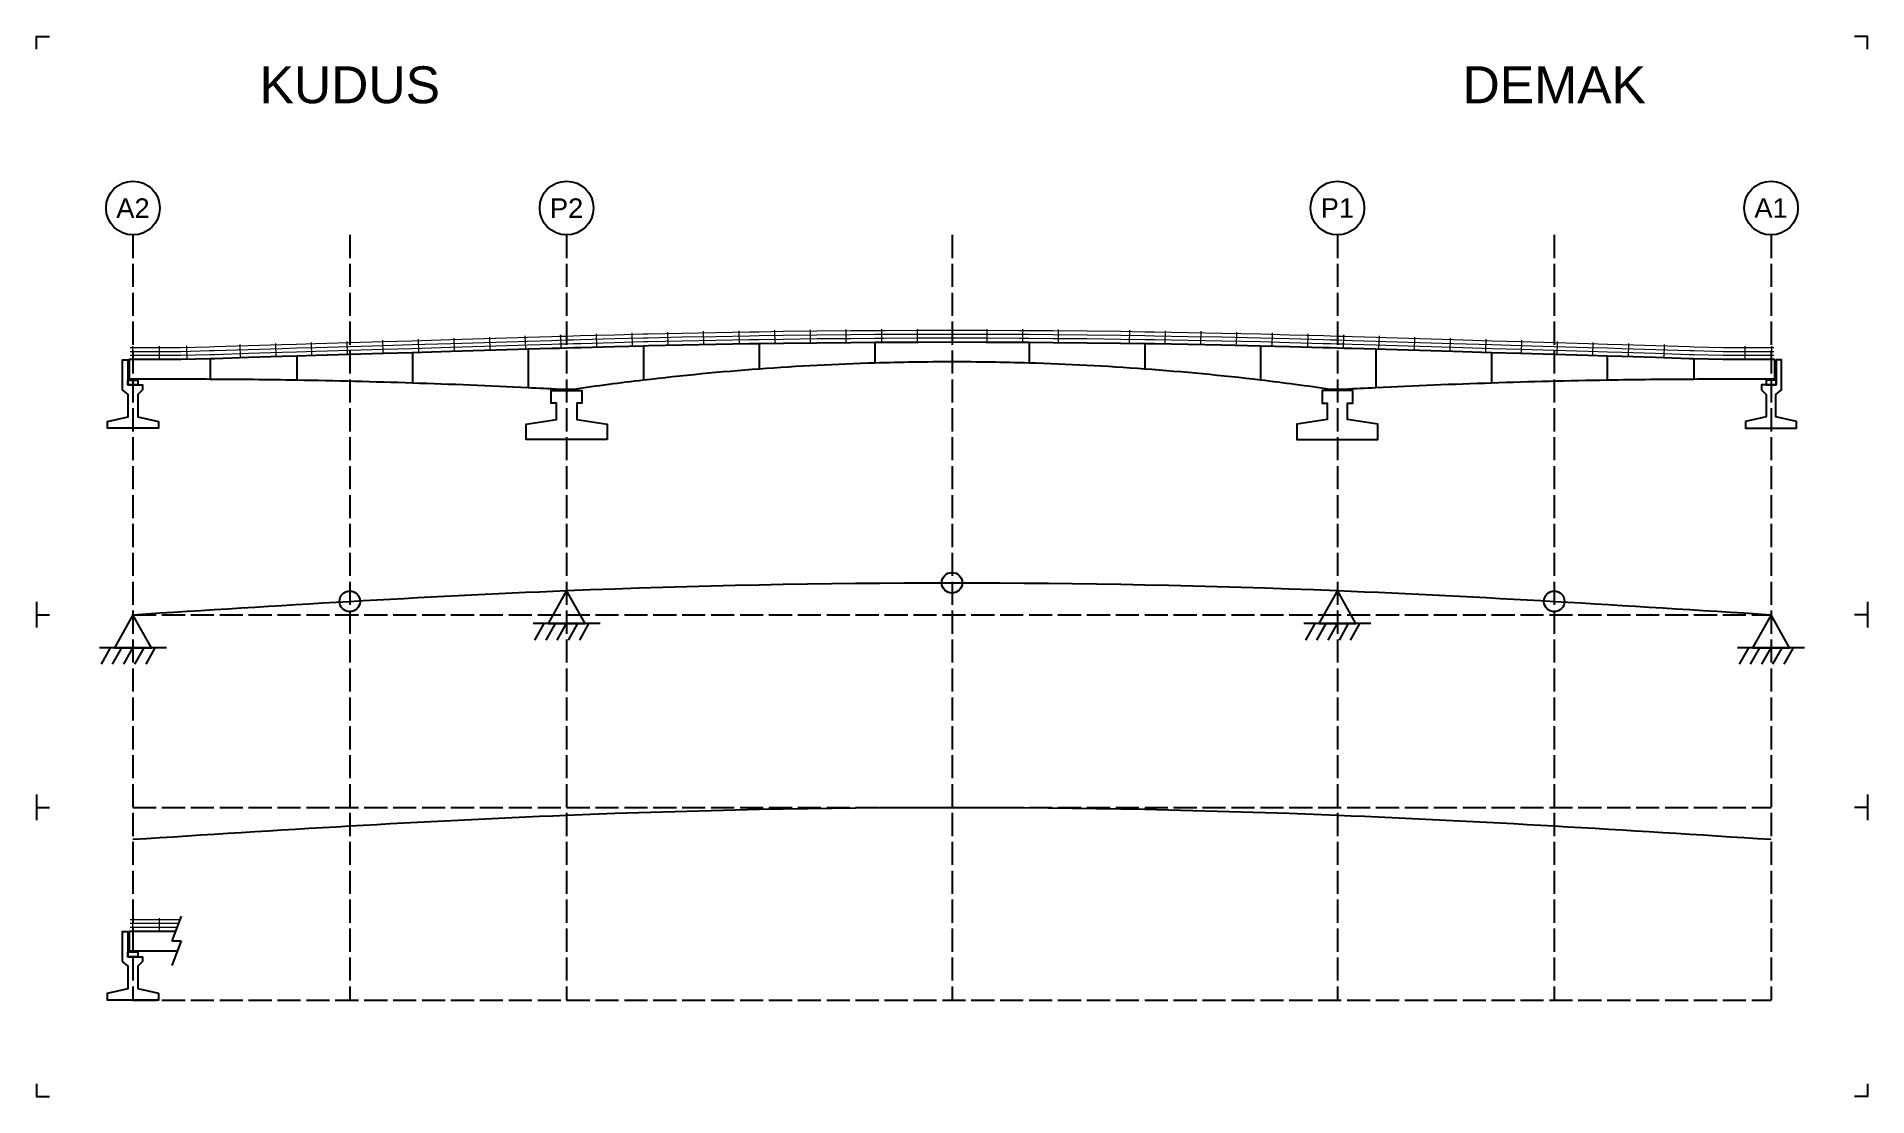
# Model space of a CAD drawing. Header units: inches. Extents: x 0 to 1900, y -1100 to 0.
import ezdxf
from ezdxf.enums import TextEntityAlignment as Align

# ---------------------------------------------------------------- set-up
doc = ezdxf.new("R2010")
doc.units = ezdxf.units.IN
doc.header["$LTSCALE"] = 2
doc.header["$MEASUREMENT"] = 0
doc.linetypes.add('ACAD_ISO02W100', pattern=[15, 12, -3])
for name, color, linetype in [('annotation', 5, 'Continuous'), ('construction_line', 6, 'ACAD_ISO02W100'), ('curve_dyn', 5, 'Continuous'), ('curve_ori', 1, 'Continuous'), ('dot_0', 5, 'Continuous'), ('dot_1', 5, 'Continuous'), ('dot_2', 5, 'Continuous'), ('girder', 1, 'Continuous'), ('marker', 8, 'Continuous'), ('pondasi_A1', 1, 'Continuous'), ('pondasi_A2', 1, 'Continuous'), ('pondasi_P1', 1, 'Continuous'), ('pondasi_P2', 1, 'Continuous'), ('tumpuan_A1', 5, 'Continuous'), ('tumpuan_A2', 5, 'Continuous'), ('tumpuan_P1', 5, 'Continuous'), ('tumpuan_P2', 5, 'Continuous')]:
    doc.layers.add(name, color=color, linetype=linetype)
doc.layers.add('rail', color=8, linetype='Continuous', lineweight=15)
doc.styles.get("Standard").update_dxf_attribs({"font": 'arial.ttf'})

msp = doc.modelspace()

# ---------------------------------------------------------------- linework, layer by layer
at = {"layer": 'annotation'}
for centre in [(100, -177.9), (550, -177.9), (1350, -177.9), (1800, -177.9)]:
    msp.add_circle(centre, 27.9, dxfattribs=at)
at = {"layer": 'construction_line'}
for p, q in [((100, -205.8), (100, -1000)), ((325, -205.8), (325, -1000)), ((550, -205.8), (550, -1000)), ((950, -205.8), (950, -1000)), ((1350, -205.8), (1350, -1000)), ((1575, -205.8), (1575, -1000)), ((1800, -205.8), (1800, -1000)), ((100, -600), (1800, -600)), ((100, -800), (1800, -800)), ((100, -1000), (1800, -1000))]:
    msp.add_line(p, q, dxfattribs=at)
at = {"layer": 'curve_dyn'}
msp.add_open_spline([(100, -833.1), (249.9, -823.6), (666, -797.3), (1234, -797.3), (1650.1, -823.6), (1800, -833.1)], degree=3, knots=[0, 0, 0, 0, 450.693909, 1250.693909, 1701.387819, 1701.387819, 1701.387819, 1701.387819], dxfattribs=at)
at = {"layer": 'curve_ori'}
msp.add_open_spline([(100, -600), (249.9, -590.5), (666, -564.2), (1234, -564.2), (1650.1, -590.5), (1800, -600)], degree=3, knots=[0, 0, 0, 0, 450.693909, 1250.693909, 1701.387819, 1701.387819, 1701.387819, 1701.387819], dxfattribs=at)
at = {"layer": 'dot_0'}
msp.add_circle((325, -586.2), 10.7, dxfattribs=at)
at = {"layer": 'dot_1'}
msp.add_circle((950, -566.9), 10.7, dxfattribs=at)
at = {"layer": 'dot_2'}
msp.add_circle((1575, -586.2), 10.7, dxfattribs=at)
at = {"layer": 'girder'}
for p, q in [((630, -321.2), (630, -356.3)), ((750, -318.9), (750, -344.7)), ((870, -317.6), (870, -338.5)), ((1030, -317.6), (1030, -338.5)), ((1150, -318.9), (1150, -344.7)), ((1270, -321.2), (1270, -356.2)), ((180, -334.4), (180, -355.4)), ((270, -331.7), (270, -356.3)), ((390, -328.1), (390, -359.3)), ((510, -324.5), (510, -364.2)), ((1390, -324.5), (1390, -364.2)), ((1510, -328.1), (1510, -359.3)), ((1630, -331.7), (1630, -356.3)), ((1720, -334.4), (1720, -355.4))]:
    msp.add_line(p, q, dxfattribs=at)
at = {"layer": 'girder', "ltscale": 20}
for p, q in [((144.1, -928.9), (95.9, -928.9)), ((95.9, -928.9), (95.9, -948.9)), ((95.9, -948.9), (146.2, -948.9))]:
    msp.add_line(p, q, dxfattribs=at)
msp.add_lwpolyline([(1804.1, -335.3), (1750, -335.3), (1720, -334.4), (1715.1, -334.3), (1680.1, -333.2), (1645.1, -332.2), (1630, -331.7), (1610.1, -331.1), (1575.1, -330.1), (1540.1, -329), (1510, -328.1), (1470.1, -326.9), (1435.1, -325.9), (1400.1, -324.8), (1390, -324.5), (1365.1, -323.8), (1357.5, -323.6), (1350.1, -323.3), (1342.5, -323.1), (1335.1, -322.9), (1300.1, -321.9), (1270.1, -321.2), (1230, -320.3), (1195, -319.6), (1160, -319), (1150, -318.9), (1125, -318.5), (1090, -318.1), (1055, -317.8), (1030, -317.6), (1020, -317.5), (985, -317.4), (950, -317.3), (915, -317.4), (880, -317.5), (869.9, -317.6), (845, -317.8), (810, -318.1), (775, -318.5), (749.9, -318.9), (740, -319), (705, -319.6), (669.9, -320.3), (634.9, -321.1), (630, -321.2), (599.9, -321.9), (564.9, -322.9), (557.4, -323.1), (549.9, -323.3), (542.4, -323.6), (534.9, -323.8), (509.9, -324.5), (499.9, -324.8), (464.9, -325.9), (429.9, -326.9), (389.9, -328.1), (359.9, -329), (324.9, -330.1), (289.9, -331.1), (269.9, -331.7), (254.9, -332.2), (219.9, -333.2), (184.9, -334.3), (179.9, -334.4), (150, -335.3), (95.9, -335.3), (95.9, -355.3), (150, -355.3, -0.001017), (180, -355.4, -0.003058), (270, -356.3, -0.004055), (390, -359.3, -0.004028), (510, -364.2, -0.001117), (542.5, -365.8), (557.5, -365.8, -0.006989), (630, -356.3, -0.011185), (750, -344.7, -0.011094), (870, -338.5, -0.007372), (950, -337.3, -0.00735), (1030, -338.5, -0.011018), (1150, -344.7, -0.010977), (1270, -356.2, -0.006747), (1342.5, -365.8), (1357.5, -365.8, -0.00142), (1390, -364.2, -0.004159), (1510, -359.3, -0.004118), (1630, -356.3, -0.003078), (1720, -355.4, -0.001025), (1750, -355.3), (1804.1, -355.3)], format="xyb", close=True, dxfattribs=at)
at = {"layer": 'marker'}
for p, q in [((0, -586.8), (0, -613.2)), ((1900, -586.8), (1900, -613.2)), ((0, -600), (13.2, -600)), ((1900, -600), (1886.8, -600)), ((0, -786.8), (0, -813.2)), ((1900, -786.8), (1900, -813.2)), ((0, -800), (13.2, -800)), ((1900, -800), (1886.8, -800)), ((150, -913), (140.5, -938.6)), ((140.5, -938.6), (150, -938.6)), ((150, -938.6), (140.5, -964.2))]:
    msp.add_line(p, q, dxfattribs=at)
for points in [[(0, -13.2), (0, 0), (13.2, 0)], [(1900, -13.2), (1900, 0), (1886.8, 0)], [(0, -1086.8), (0, -1100), (13.2, -1100)], [(1900, -1086.8), (1900, -1100), (1886.8, -1100)]]:
    msp.add_lwpolyline(points, dxfattribs=at)
at = {"layer": 'pondasi_A1', "ltscale": 20}
for points in [[(1773.5, -399.5), (1773.5, -406.5), (1826.5, -406.5), (1826.5, -399.5), (1805, -394.5), (1805, -371.5), (1810.7, -366.5), (1810.7, -335.4), (1805.2, -335.4), (1805.2, -361.5), (1790, -361.5), (1790, -366.5), (1795, -371.5), (1795, -394.5)], [(1801.8, -356.5), (1798.2, -356.5), (1798.2, -355.3), (1801.8, -355.3)]]:
    msp.add_lwpolyline(points, close=True, dxfattribs=at)
at = {"layer": 'pondasi_A1'}
for points in [[(1805.2, -356.5), (1794.9, -356.5), (1794.9, -361.5), (1805.2, -361.5)], [(1347, -365.8), (1353, -365.8), (1353, -367.3), (1347, -367.3)]]:
    msp.add_lwpolyline(points, close=True, dxfattribs=at)
at = {"layer": 'pondasi_A2', "ltscale": 20}
msp.add_lwpolyline([(126.5, -399.5), (126.5, -406.5), (73.5, -406.5), (73.5, -399.5), (95, -394.5), (95, -371.5), (89.3, -366.5), (89.3, -335.4), (94.8, -335.4), (94.8, -361.5), (110, -361.5), (110, -366.5), (105, -371.5), (105, -394.5)], close=True, dxfattribs=at)
at = {"layer": 'pondasi_A2'}
for points in [[(94.8, -356.5), (105.1, -356.5), (105.1, -361.5), (94.8, -361.5)], [(98.2, -355.3), (101.7, -355.3), (101.7, -356.5), (98.2, -356.5)]]:
    msp.add_lwpolyline(points, close=True, dxfattribs=at)
at = {"layer": 'pondasi_P1'}
msp.add_lwpolyline([(1366, -367.3), (1350, -367.3), (1334, -367.3), (1334, -380.3), (1339.5, -380.3), (1339.5, -397.3), (1308, -402.3), (1308, -418.3), (1392, -418.3), (1392, -402.3), (1360.5, -397.3), (1360.5, -380.3), (1366, -380.3)], close=True, dxfattribs=at)
at = {"layer": 'pondasi_P2'}
for points in [[(592, -418.3), (508, -418.3), (508, -402.3), (539.5, -397.3), (539.5, -380.3), (534, -380.3), (534, -367.3), (550, -367.3), (566, -367.3), (566, -380.3), (560.5, -380.3), (560.5, -397.3), (592, -402.3)], [(547, -365.8), (553, -365.8), (553, -367.3), (547, -367.3)]]:
    msp.add_lwpolyline(points, close=True, dxfattribs=at)
at = {"layer": 'rail'}
for p, q in [((839.8, -303.9), (839.9, -317.8)), ((876.8, -303.6), (876.9, -317.5)), ((913.8, -303.5), (913.8, -317.4)), ((950, -303.5), (950, -317.3)), ((986.2, -303.5), (986.2, -317.4)), ((1023.2, -303.6), (1023.1, -317.5)), ((1060.2, -303.9), (1060.1, -317.8)), ((99.4, -321.4), (99.4, -335.3)), ((127.2, -321.4), (127.2, -335.3)), ((155.5, -321), (155.9, -335.2)), ((211, -319.6), (211.4, -333.5)), ((248, -318.5), (248.4, -332.4)), ((284.9, -317.4), (285.4, -331.3)), ((321.9, -316.3), (322.3, -330.2)), ((358.9, -315.1), (359.3, -329.1)), ((395.9, -314), (396.3, -328)), ((432.9, -312.9), (433.3, -326.8)), ((469.9, -311.8), (470.3, -325.7)), ((506.8, -310.7), (507.3, -324.6)), ((543.8, -309.6), (544.2, -323.5)), ((580.8, -308.5), (581.2, -322.5)), ((617.8, -307.6), (618.1, -321.5)), ((654.8, -306.7), (655.1, -320.6)), ((691.8, -305.9), (692.1, -319.8)), ((728.8, -305.3), (729, -319.2)), ((765.8, -304.7), (766, -318.6)), ((802.8, -304.2), (802.9, -318.2)), ((1134.2, -304.7), (1134, -318.6)), ((1171.2, -305.3), (1171, -319.2)), ((1171.2, -305.3), (1171, -319.2)), ((1208.2, -305.9), (1207.9, -319.8)), ((1208.2, -305.9), (1207.9, -319.8)), ((1245.2, -306.7), (1244.9, -320.6)), ((1245.2, -306.7), (1244.9, -320.6)), ((1282.2, -307.6), (1281.9, -321.5)), ((1319.2, -308.5), (1318.8, -322.5)), ((1356.2, -309.6), (1355.8, -323.5)), ((1393.2, -310.7), (1392.7, -324.6)), ((1430.1, -311.8), (1429.7, -325.7)), ((1467.1, -312.9), (1466.7, -326.8)), ((1504.1, -314), (1503.7, -328)), ((1541.1, -315.1), (1540.7, -329.1)), ((1578.1, -316.3), (1577.7, -330.2)), ((1615.1, -317.4), (1614.6, -331.3)), ((1652, -318.5), (1651.6, -332.4)), ((1689, -319.6), (1688.6, -333.5)), ((1772.8, -321.4), (1772.8, -335.3)), ((1800.6, -321.4), (1800.6, -335.3)), ((99.4, -914.9), (99.4, -928.9)), ((127.2, -914.9), (127.2, -928.9))]:
    msp.add_line(p, q, dxfattribs=at)
for points in [[(97, -322.8), (149.8, -322.8), (179.5, -321.9), (184.5, -321.8), (219.5, -320.7), (254.5, -319.7), (269.5, -319.2), (289.5, -318.6), (324.5, -317.6), (359.5, -316.5), (389.5, -315.6), (429.5, -314.4), (464.5, -313.4), (499.5, -312.3), (509.5, -312), (534.5, -311.3), (542, -311), (549.5, -310.8), (557, -310.6), (564.6, -310.4), (599.6, -309.4), (629.7, -308.6), (634.6, -308.5), (669.7, -307.7), (704.7, -307.1), (739.8, -306.5), (749.7, -306.3), (774.8, -305.9), (809.8, -305.5), (844.9, -305.2), (869.9, -305), (879.9, -305), (915, -304.8), (950, -304.8), (985, -304.8), (1020.1, -305), (1030, -305), (1055.1, -305.2), (1090.2, -305.5), (1125.2, -305.9), (1150.2, -306.3), (1160.2, -306.5), (1195.3, -307.1), (1230.3, -307.7), (1270.4, -308.6), (1300.4, -309.4), (1335.4, -310.4), (1342.9, -310.6), (1350.4, -310.8), (1357.9, -311), (1365.5, -311.3), (1390.4, -312), (1400.5, -312.3), (1435.5, -313.4), (1470.5, -314.4), (1510.4, -315.6), (1540.5, -316.5), (1575.5, -317.6), (1610.5, -318.6), (1630.4, -319.2), (1645.5, -319.7), (1680.5, -320.7), (1715.5, -321.8), (1720.4, -321.9), (1750.2, -322.8), (1803, -322.8)], [(97, -326.8), (149.8, -326.8), (179.6, -325.9), (184.7, -325.8), (219.7, -324.7), (254.7, -323.7), (269.6, -323.2), (289.7, -322.6), (324.7, -321.6), (359.7, -320.5), (389.6, -319.6), (429.7, -318.4), (464.7, -317.4), (499.7, -316.3), (509.6, -316), (534.7, -315.3), (542.1, -315), (549.7, -314.8), (557.1, -314.6), (564.7, -314.4), (599.7, -313.4), (629.8, -312.6), (634.7, -312.5), (669.8, -311.7), (704.8, -311.1), (739.8, -310.5), (749.8, -310.3), (774.9, -309.9), (809.9, -309.5), (844.9, -309.2), (869.9, -309), (879.9, -309), (915, -308.8), (950, -308.8), (985, -308.8), (1020.1, -309), (1030, -309), (1055.1, -309.2), (1090.1, -309.5), (1125.1, -309.9), (1150.1, -310.3), (1160.2, -310.5), (1195.2, -311.1), (1230.2, -311.7), (1270.3, -312.6), (1300.3, -313.4), (1335.3, -314.4), (1342.8, -314.6), (1350.3, -314.8), (1357.8, -315), (1365.3, -315.3), (1390.3, -316), (1400.3, -316.3), (1435.3, -317.4), (1470.3, -318.4), (1510.3, -319.6), (1540.3, -320.5), (1575.3, -321.6), (1610.3, -322.6), (1630.3, -323.2), (1645.3, -323.7), (1680.3, -324.7), (1715.3, -325.8), (1720.3, -325.9), (1750.2, -326.8), (1803, -326.8)], [(97, -330.8), (149.9, -330.8), (179.7, -329.9), (184.8, -329.8), (219.8, -328.7), (254.8, -327.7), (269.7, -327.2), (289.8, -326.6), (324.8, -325.6), (359.8, -324.5), (389.7, -323.6), (429.8, -322.4), (464.8, -321.4), (499.8, -320.3), (509.7, -320), (534.8, -319.3), (542.2, -319), (549.8, -318.8), (557.2, -318.6), (564.8, -318.4), (599.8, -317.4), (629.9, -316.6), (634.8, -316.5), (669.8, -315.7), (704.9, -315.1), (739.9, -314.5), (749.8, -314.3), (774.9, -313.9), (809.9, -313.5), (844.9, -313.2), (869.9, -313), (880, -313), (915, -312.8), (950, -312.8), (985, -312.8), (1020, -313), (1030, -313), (1055.1, -313.2), (1090.1, -313.5), (1125.1, -313.9), (1150.1, -314.3), (1160.1, -314.5), (1195.1, -315.1), (1230.1, -315.7), (1270.2, -316.6), (1300.2, -317.4), (1335.2, -318.4), (1342.7, -318.6), (1350.2, -318.8), (1357.7, -319), (1365.2, -319.3), (1390.2, -320), (1400.2, -320.3), (1435.2, -321.4), (1470.2, -322.4), (1510.2, -323.6), (1540.2, -324.5), (1575.2, -325.6), (1610.2, -326.6), (1630.2, -327.2), (1645.2, -327.7), (1680.2, -328.7), (1715.2, -329.8), (1720.2, -329.9), (1750.1, -330.8), (1803, -330.8)], [(97, -916.3), (148.8, -916.3)], [(97, -920.3), (147.3, -920.3)], [(97, -924.3), (145.8, -924.3)]]:
    msp.add_lwpolyline(points, dxfattribs=at)
at = {"layer": 'tumpuan_A1'}
for p, q in [((1834.8, -634.3), (1765.2, -634.3)), ((1767.2, -651.5), (1776.8, -634.3)), ((1778.8, -651.5), (1788.4, -634.3)), ((1790.4, -651.5), (1800, -634.3)), ((1802, -651.5), (1811.6, -634.3)), ((1813.6, -651.5), (1823.2, -634.3))]:
    msp.add_line(p, q, dxfattribs=at)
msp.add_lwpolyline([(1780.8, -634.3), (1819.2, -634.3), (1800, -600)], close=True, dxfattribs=at)
for p in [(1776.8, -634.3), (1788.4, -634.3), (1800, -634.3), (1811.6, -634.3), (1823.2, -634.3)]:
    msp.add_point(p, dxfattribs=at)
at = {"layer": 'tumpuan_A2', "color": 7, "ltscale": 20}
msp.add_line((1363.3, -367.3), (1336.7, -367.3), dxfattribs=at)
at = {"layer": 'tumpuan_A2'}
for p, q in [((134.8, -634.3), (65.2, -634.3)), ((67.2, -651.5), (76.8, -634.3)), ((78.8, -651.5), (88.4, -634.3)), ((90.4, -651.5), (100, -634.3)), ((102, -651.5), (111.6, -634.3)), ((113.6, -651.5), (123.2, -634.3))]:
    msp.add_line(p, q, dxfattribs=at)
for points in [[(80.8, -634.3), (119.2, -634.3), (100, -600)], [(94.8, -950), (105.1, -950), (105.1, -955), (94.8, -955)], [(98.2, -948.9), (101.7, -948.9), (101.7, -950), (98.2, -950)]]:
    msp.add_lwpolyline(points, close=True, dxfattribs=at)
at = {"layer": 'tumpuan_A2', "ltscale": 20}
msp.add_lwpolyline([(126.5, -993), (126.5, -1000), (73.5, -1000), (73.5, -993), (95, -988), (95, -965), (89.3, -960), (89.3, -928.9), (94.8, -928.9), (94.8, -955), (110, -955), (110, -960), (105, -965), (105, -988)], close=True, dxfattribs=at)
at = {"layer": 'tumpuan_A2'}
for p in [(76.8, -634.3), (88.4, -634.3), (100, -634.3), (111.6, -634.3), (123.2, -634.3)]:
    msp.add_point(p, dxfattribs=at)
at = {"layer": 'tumpuan_P1'}
for p, q in [((1384.8, -609.3), (1315.2, -609.3)), ((1317.2, -626.5), (1326.8, -609.3)), ((1328.8, -626.5), (1338.4, -609.3)), ((1340.4, -626.5), (1350, -609.3)), ((1352, -626.5), (1361.6, -609.3)), ((1363.6, -626.5), (1373.2, -609.3))]:
    msp.add_line(p, q, dxfattribs=at)
msp.add_lwpolyline([(1330.8, -609.3), (1369.2, -609.3), (1350, -575)], close=True, dxfattribs=at)
for p in [(1326.8, -609.3), (1338.4, -609.3), (1350, -609.3), (1361.6, -609.3), (1373.2, -609.3)]:
    msp.add_point(p, dxfattribs=at)
at = {"layer": 'tumpuan_P2'}
for p, q in [((584.8, -609.3), (515.2, -609.3)), ((517.2, -626.5), (526.8, -609.3)), ((528.8, -626.5), (538.4, -609.3)), ((540.4, -626.5), (550, -609.3)), ((552, -626.5), (561.6, -609.3)), ((563.6, -626.5), (573.2, -609.3))]:
    msp.add_line(p, q, dxfattribs=at)
msp.add_lwpolyline([(530.8, -609.3), (569.2, -609.3), (550, -575)], close=True, dxfattribs=at)
for p in [(526.8, -609.3), (538.4, -609.3), (550, -609.3), (561.6, -609.3), (573.2, -609.3)]:
    msp.add_point(p, dxfattribs=at)

# ---------------------------------------------------------------- texts
at = {"layer": 'annotation'}
for s, height, p in [('KUDUS', 38.32, (325, -50)), ('DEMAK', 38.32, (1575, -50)), ('A2', 20.27, (100, -177.9)), ('P2', 20.27, (550, -177.9)), ('P1', 20.27, (1350, -177.9)), ('A1', 20.27, (1800, -177.9))]:
    msp.add_text(s, height=height, dxfattribs=at).set_placement(p, align=Align.MIDDLE)

doc.saveas('drawing.dxf')
